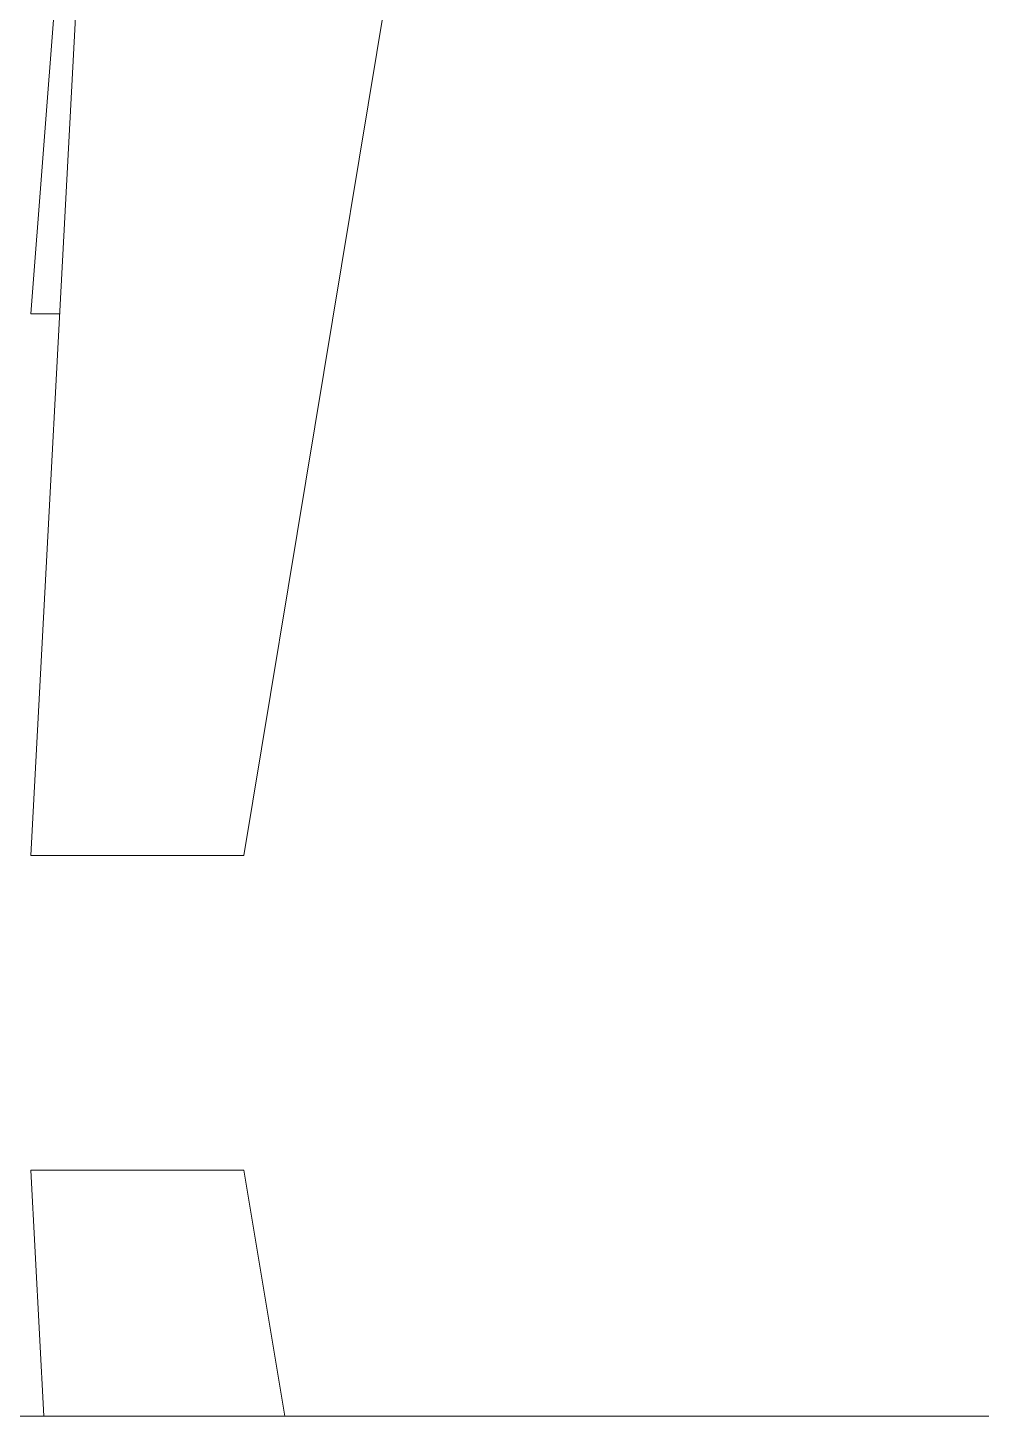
# Model space of a CAD drawing. Extents: x 65572 to 67208, y 30718 to 33598.
# Drawn here: x 67073.15 to 67081.27, y 32295.75 to 32307.57 of the extents above; entities that cross this region are included whole.
import ezdxf

# ---------------------------------------------------------------- set-up
doc = ezdxf.new("R2010")
doc.units = 0
doc.header["$LTSCALE"] = 0.5
doc.header["$MEASUREMENT"] = 0
doc.layers.get('0').update_dxf_attribs({"linetype": 'CONTINUOUS'})
doc.layers.add('Layout', color=154, linetype='CONTINUOUS', lineweight=5)

# ---------------------------------------------------------------- blocks, each defined once
blk = doc.blocks.new('12fstg01')
at = {"color": 0, "linetype": 'ByBlock'}
for p, q in [((0.03515, 0.14937), (0.25367, 0.1132)), ((0.25367, 0.1132), (0.25367, 0.0751)), ((0.25367, 0.0751), (0.02436, 0.08728)), ((0.02104, 0.08562), (0.1568, 0.0751)), ((0.1568, 0.0751), (0.1568, 0.08017))]:
    blk.add_line(p, q, dxfattribs=at)

msp = doc.modelspace()

# ---------------------------------------------------------------- linework, layer by layer
at = {"layer": 'Layout', "linetype": 'ByBlock'}
for p, q in [((67073.178, 32297.848), (67074.991, 32297.848)), ((67073.289, 32295.755), (67073.178, 32297.848)), ((67074.991, 32297.848), (67075.338, 32295.755)), ((67071.586, 32295.755), (67096.614, 32295.755))]:
    msp.add_line(p, q, dxfattribs=at)

# ---------------------------------------------------------------- block references
at = {"layer": 'Layout', "linetype": 'ByBlock', "xscale": 47.58705652932135, "yscale": 47.58705652932135, "zscale": 47.58705652932135, "rotation": 270}
msp.add_blockref('12fstg01', (67069.604, 32312.598), dxfattribs=at)

doc.saveas('drawing.dxf')
